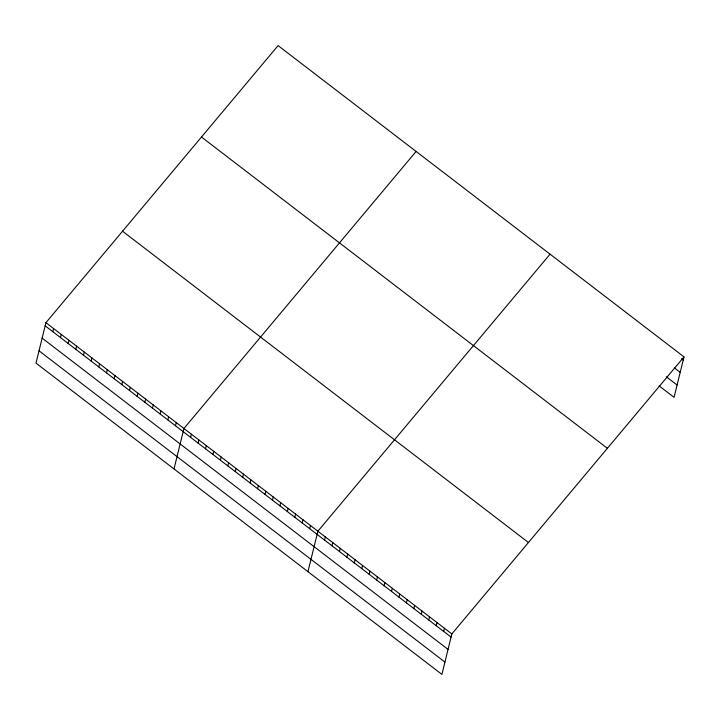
<?xml version="1.0" encoding="UTF-8"?>
<svg xmlns="http://www.w3.org/2000/svg" width="720" height="720" viewBox="0 0 720 720"><rect width="100%" height="100%" fill="white"/><g stroke="black" fill="none" stroke-linecap="round" stroke-linejoin="round"><path stroke-width="1.08" d="M45.936 322.659L36 363.114L441.909 674.397L451.845 633.942L684 356.886L278.091 45.603L45.936 322.659L451.845 633.942M52.83 331.695L53.604 328.536M60.498 337.581L61.272 334.422M68.166 343.458L68.94 340.299M75.825 349.335L76.608 346.176M83.493 355.212L84.276 352.062M91.161 361.098L91.935 357.939M98.829 366.975L99.603 363.816M106.497 372.852L107.271 369.693M114.165 378.738L114.939 375.579M121.833 384.615L122.607 381.456M129.501 390.492L130.275 387.333M137.169 396.378L137.943 393.219M144.837 402.255L145.611 399.096M152.496 408.132L153.279 404.973M160.164 414.009L160.947 410.859M167.832 419.895L168.606 416.736M175.5 425.772L176.274 422.613M174.006 468.945L183.942 428.49L416.106 151.443M190.611 437.355L191.385 434.205M198.054 443.07L198.828 439.911M205.497 448.776L206.271 445.617M212.931 454.482L213.714 451.323M220.374 460.188L221.157 457.029M227.817 465.894L228.591 462.735M235.26 471.6L236.034 468.441M242.703 477.306L243.477 474.147M250.146 483.012L250.92 479.853M257.589 488.718L258.363 485.559M265.023 494.424L265.806 491.265M272.466 500.13L273.24 496.98M279.909 505.836L280.683 502.686M287.352 511.551L288.126 508.392M294.795 517.257L295.569 514.098M302.238 522.963L303.012 519.804M309.672 528.669L310.455 525.51M307.953 571.671L317.889 531.216L550.053 254.16M324.558 540.081L325.332 536.922M332.001 545.787L332.775 542.628M339.444 551.493L340.218 548.334M346.887 557.199L347.661 554.04M354.33 562.905L355.104 559.746M361.764 568.611L362.547 565.461M369.207 574.326L369.981 571.167M376.65 580.032L377.424 576.873M384.093 585.738L384.867 582.579M391.536 591.444L392.31 588.285M398.979 597.15L399.753 593.991M406.413 602.856L407.196 599.697M413.856 608.562L414.63 605.403M421.299 614.268L422.073 611.109M428.742 619.974L429.516 616.815M436.185 625.68L436.959 622.521M443.628 631.386L444.402 628.236M684 356.886L674.064 397.341L659.178 385.929M681.57 358.776L683.226 360.045M674.415 367.911L680.202 372.348M666.333 376.794L677.088 385.029M201.483 137.034L607.392 448.317M122.553 231.228L528.453 542.511M45.162 325.818L451.062 637.092M42.138 338.121L448.047 649.404M39.024 350.802L444.933 662.085"/></g></svg>
